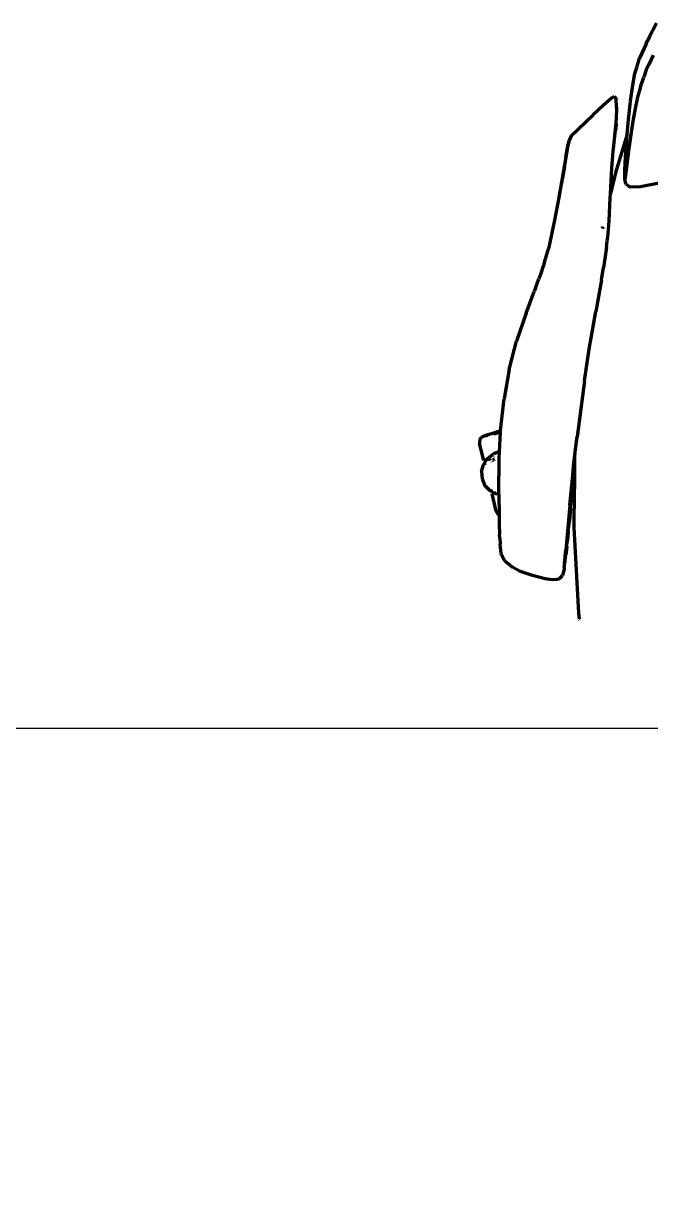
# Model space of a CAD drawing. Header units: millimetres. Extents: x 4307 to 31003, y 2809 to 20009.
# Drawn here: x 14712 to 15156, y 9439 to 10263 of the extents above; entities that cross this region are included whole.
import ezdxf

# ---------------------------------------------------------------- set-up
doc = ezdxf.new("R2010")
doc.units = ezdxf.units.MM
doc.layers.add('ProfileEdges', color=7, linetype='Continuous')

msp = doc.modelspace()

# ---------------------------------------------------------------- linework, layer by layer
msp.add_lwpolyline([(13395.19, 9764.66), (15918.46, 9764.66), (15918.46, 8520), (13395.19, 8520)], close=True)
at = {"layer": 'ProfileEdges', "lineweight": 211}
for p, q in [((15159.66, 10263.49), (15154.68, 10254.03)), ((15152.4, 10248.89), (15153.34, 10251.02)), ((15153.34, 10251.02), (15153.54, 10251.46)), ((15154.68, 10254.03), (15153.54, 10251.46)), ((15152.4, 10248.89), (15147.67, 10238.76)), ((15145.61, 10232.15), (15147.67, 10238.76)), ((15152.5, 10231.15), (15154.09, 10234.44)), ((15157.28, 10241.04), (15154.09, 10234.44)), ((15142.78, 10219.65), (15144.33, 10227.84)), ((15144.33, 10227.84), (15145.61, 10232.15)), ((15152.5, 10231.15), (15150.53, 10225.43)), ((15141.18, 10208.49), (15142.78, 10219.65)), ((15148.29, 10218.55), (15146.25, 10211.2)), ((15148.29, 10218.55), (15150.53, 10225.43)), ((15127.84, 10210.52), (15125.67, 10208.7)), ((15129.75, 10211.57), (15127.84, 10210.52)), ((15129.75, 10211.57), (15131.08, 10209.94)), ((15131.08, 10209.94), (15131.07, 10209.5)), ((15131.39, 10204.58), (15131.07, 10209.5)), ((15146.25, 10211.2), (15144.45, 10203.1)), ((15121.85, 10205.32), (15114.75, 10198.6)), ((15125.67, 10208.7), (15121.85, 10205.32)), ((15131.36, 10196.22), (15131.49, 10203.09)), ((15131.46, 10203.39), (15131.39, 10204.58)), ((15131.49, 10203.09), (15131.46, 10203.39)), ((15139.72, 10195.29), (15141.18, 10208.49)), ((15144.45, 10203.1), (15142.86, 10194.29)), ((15099.31, 10183.91), (15114.75, 10198.6)), ((15130.91, 10193.4), (15131.09, 10193.68)), ((15131, 10192.35), (15131.06, 10193.05)), ((15131.06, 10193.05), (15131.07, 10193.16)), ((15131.07, 10193.16), (15131.09, 10193.68)), ((15131.09, 10193.68), (15131.32, 10196.12)), ((15131.32, 10196.12), (15131.36, 10196.22)), ((15138.82, 10185.09), (15139.72, 10195.29)), ((15142.86, 10194.29), (15141.41, 10184.84)), ((15129.04, 10172.88), (15130.6, 10187.74)), ((15129.35, 10176.83), (15130.85, 10191.18)), ((15130.74, 10189.23), (15130.6, 10187.74)), ((15131, 10192.35), (15130.74, 10189.23)), ((15138.82, 10185.09), (15130.77, 10158.6)), ((15130.85, 10191.22), (15131, 10192.35)), ((15130.85, 10191.18), (15130.85, 10191.22)), ((15138.52, 10181.6), (15138.82, 10185.09)), ((15141.41, 10184.84), (15140.04, 10174.85)), ((15096.4, 10174.07), (15097.21, 10178.04)), ((15096.97, 10175.49), (15097.81, 10180.26)), ((15097.49, 10179.33), (15097.21, 10178.04)), ((15097.49, 10179.33), (15097.8, 10180.55)), ((15099.31, 10183.91), (15097.8, 10180.55)), ((15129.04, 10172.88), (15129.35, 10176.83)), ((15137.71, 10168.97), (15138.52, 10181.6)), ((15095.43, 10168.71), (15090.48, 10140.17)), ((15094.5, 10161.75), (15096.97, 10175.49)), ((15095.43, 10168.71), (15095.91, 10171.55)), ((15095.91, 10171.55), (15096.4, 10174.07)), ((15128.09, 10161.05), (15129.04, 10172.88)), ((15137.25, 10159.42), (15137.71, 10168.97)), ((15140.04, 10174.85), (15137.62, 10156.36)), ((15094.5, 10161.75), (15091.08, 10143.26)), ((15127.03, 10142.7), (15128.09, 10161.05)), ((15130.77, 10158.6), (15127.03, 10142.7)), ((15137.11, 10154.95), (15137.25, 10159.42)), ((15137.14, 10153.61), (15137.11, 10154.95)), ((15137.21, 10153.41), (15137.14, 10153.61)), ((15137.62, 10156.36), (15137.21, 10153.41)), ((15137.7, 10155.13), (15137.21, 10153.41)), ((15138.01, 10149.79), (15137.21, 10153.41)), ((15138.08, 10149.61), (15138.01, 10149.79)), ((15138.08, 10149.61), (15141.09, 10147.53)), ((15148.23, 10147.64), (15141.09, 10147.53)), ((15161.52, 10150.43), (15148.23, 10147.64)), ((15090.48, 10140.17), (15087.38, 10124.23)), ((15091.08, 10143.26), (15090.48, 10140.17)), ((15126.07, 10123.71), (15126.87, 10139.94)), ((15126.87, 10139.94), (15127.03, 10142.7)), ((15087.38, 10124.23), (15084.43, 10109.49)), ((15121.53, 10119.34), (15121.21, 10117.97)), ((15125.72, 10117.49), (15126.07, 10123.71)), ((15124.82, 10109.47), (15125.13, 10112.09)), ((15125.13, 10112.09), (15125.72, 10117.49)), ((15082.55, 10101.49), (15083.24, 10103.83)), ((15084.43, 10109.49), (15083.24, 10103.83)), ((15124.28, 10105.08), (15123.36, 10098.37)), ((15124.28, 10105.08), (15124.82, 10109.47)), ((15080.42, 10094.65), (15079.39, 10091.52)), ((15080.42, 10094.65), (15081.34, 10097.55)), ((15081.34, 10097.55), (15082.55, 10101.49)), ((15123.36, 10098.37), (15122.21, 10090.68)), ((15077.68, 10086.41), (15076.42, 10082.71)), ((15079.39, 10091.52), (15077.68, 10086.41)), ((15120.65, 10081.88), (15122.21, 10090.68)), ((15074.07, 10076.05), (15076.42, 10082.71)), ((15120.65, 10081.88), (15116.58, 10059.58)), ((15067.31, 10058.42), (15073.18, 10073.58)), ((15074.07, 10076.05), (15073.18, 10073.58)), ((15067.31, 10058.42), (15060.56, 10038.61)), ((15111.96, 10032.91), (15116.58, 10059.58)), ((15055.5, 10018.43), (15060.56, 10038.61)), ((15108.66, 10010.57), (15111.96, 10032.91)), ((15055.5, 10018.43), (15051.9, 9998.02)), ((15108.66, 10010.57), (15103.42, 9970.87)), ((15049.48, 9977.55), (15051.9, 9998.02)), ((15035.17, 9969.93), (15036.19, 9970.85)), ((15038.18, 9971.63), (15036.19, 9970.85)), ((15036.19, 9970.85), (15037.61, 9971.49)), ((15038.18, 9971.63), (15037.61, 9971.49)), ((15038.1, 9971.1), (15037.94, 9971.47)), ((15038.18, 9971.63), (15039.34, 9971.91)), ((15038.69, 9971.81), (15038.18, 9971.63)), ((15039.11, 9971.62), (15038.6, 9971.44)), ((15038.6, 9971.44), (15038.6, 9971.36)), ((15042.86, 9973.06), (15038.69, 9971.81)), ((15041.02, 9972.45), (15039.34, 9971.91)), ((15039.44, 9971.73), (15040.27, 9971.98)), ((15042.86, 9973.06), (15041.02, 9972.45)), ((15049.34, 9974.99), (15042.86, 9973.06)), ((15044.18, 9973.15), (15044.11, 9973.13)), ((15047.43, 9974.12), (15044.18, 9973.15)), ((15048.09, 9973.76), (15044.62, 9972.73)), ((15048.32, 9973.83), (15048.75, 9973.96)), ((15048.49, 9960.22), (15049.29, 9974.12)), ((15048.79, 9973.97), (15048.75, 9973.96)), ((15049.29, 9974.12), (15048.79, 9973.97)), ((15049.29, 9974.12), (15049.34, 9974.99)), ((15049.34, 9974.99), (15049.48, 9977.55)), ((15101.94, 9958.32), (15103.42, 9970.87)), ((15034.57, 9968.74), (15034.37, 9967.29)), ((15034.37, 9967.29), (15034.45, 9966.22)), ((15037.53, 9954.03), (15034.45, 9966.22)), ((15035.17, 9969.93), (15034.57, 9968.74)), ((15037.95, 9954.16), (15037.53, 9954.03)), ((15039.2, 9954.53), (15037.95, 9954.16)), ((15038.14, 9952.74), (15039.2, 9954.53)), ((15039.2, 9954.53), (15039.24, 9954.54)), ((15039.24, 9954.54), (15039.75, 9955.38)), ((15039.24, 9954.54), (15039.74, 9954.69)), ((15039.75, 9955.38), (15043.51, 9958.43)), ((15040.33, 9954.88), (15040.25, 9954.84)), ((15040.25, 9954.84), (15040.31, 9954.86)), ((15040.46, 9954.08), (15040.72, 9954.49)), ((15040.72, 9954.49), (15041.72, 9955.31)), ((15041.25, 9955.14), (15041.18, 9955.12)), ((15041.25, 9955.14), (15041.28, 9955.17)), ((15041.28, 9955.17), (15041.33, 9955.2)), ((15041.44, 9955.23), (15041.33, 9955.2)), ((15041.33, 9955.2), (15041.45, 9955.2)), ((15041.45, 9955.2), (15041.44, 9955.23)), ((15041.72, 9955.31), (15041.45, 9955.2)), ((15041.77, 9955.33), (15041.72, 9955.31)), ((15041.77, 9955.33), (15041.81, 9955.31)), ((15041.77, 9955.33), (15041.8, 9955.33)), ((15041.8, 9955.33), (15042.22, 9955.66)), ((15041.92, 9955.37), (15041.81, 9955.31)), ((15042.11, 9955.43), (15041.92, 9955.37)), ((15042.16, 9955.42), (15042.11, 9955.43)), ((15045.25, 9959.25), (15043.51, 9958.43)), ((15044.24, 9954.56), (15043.85, 9954.26)), ((15043.93, 9954.47), (15044.24, 9954.56)), ((15044.24, 9954.56), (15044.3, 9954.58)), ((15044.8, 9955), (15044.3, 9954.58)), ((15044.5, 9954.64), (15044.3, 9954.58)), ((15044.8, 9954.73), (15044.5, 9954.64)), ((15044.55, 9956.13), (15044.79, 9956.2)), ((15047.75, 9960), (15045.25, 9959.25)), ((15045.25, 9959.25), (15047.3, 9959.93)), ((15047.3, 9959.93), (15047.75, 9960)), ((15048.49, 9960.22), (15047.75, 9960)), ((15048.06, 9930.24), (15048.22, 9955.4)), ((15048.22, 9955.4), (15048.49, 9960.22)), ((15101.01, 9950.19), (15101.94, 9958.09)), ((15101.87, 9951.08), (15101.94, 9958.09)), ((15101.94, 9958.32), (15101.94, 9958.09)), ((15035.87, 9946.21), (15037.15, 9951.12)), ((15035.87, 9946.21), (15036.3, 9941.03)), ((15037.15, 9951.12), (15037.88, 9952.32)), ((15037.8, 9952.64), (15038.14, 9952.74)), ((15037.88, 9952.32), (15037.8, 9952.64)), ((15037.88, 9952.32), (15038.14, 9952.74)), ((15037.96, 9951.99), (15037.88, 9952.32)), ((15038.17, 9951.13), (15038.08, 9951.51)), ((15038.14, 9952.74), (15038.23, 9952.77)), ((15038.65, 9952.9), (15038.23, 9952.77)), ((15039.11, 9953.03), (15038.95, 9952.99)), ((15043.74, 9953.33), (15043.64, 9953.72)), ((15100.41, 9944.04), (15101.01, 9950.19)), ((15101.13, 9944.24), (15101.75, 9950.01)), ((15101.75, 9950.01), (15101.87, 9951.08)), ((15101.81, 9944.43), (15101.87, 9951.08)), ((15036.3, 9941.03), (15038.29, 9936.32)), ((15098.32, 9922.55), (15100.41, 9944.04)), ((15099.77, 9930.54), (15100.63, 9939.53)), ((15100.43, 9940.35), (15100.39, 9940.48)), ((15100.54, 9944.07), (15100.41, 9944.04)), ((15100.63, 9939.53), (15100.74, 9940.71)), ((15101.73, 9935.11), (15100.63, 9939.53)), ((15100.74, 9940.71), (15101.13, 9944.24)), ((15101.13, 9944.24), (15101.01, 9944.21)), ((15101.81, 9944.43), (15101.13, 9944.24)), ((15101.73, 9935.11), (15101.81, 9944.43)), ((15041.63, 9932.79), (15038.29, 9936.32)), ((15042.81, 9932.14), (15041.63, 9932.79)), ((15042.55, 9933.15), (15042.46, 9933.51)), ((15042.81, 9932.14), (15042.77, 9932.27)), ((15042.88, 9931.84), (15042.81, 9932.14)), ((15043.2, 9931.93), (15042.81, 9932.14)), ((15043.2, 9931.93), (15042.88, 9931.84)), ((15043.31, 9931.96), (15043.2, 9931.93)), ((15044.93, 9930.98), (15043.2, 9931.93)), ((15043.28, 9930.48), (15044.93, 9930.98)), ((15046.16, 9918.24), (15043.28, 9930.48)), ((15044.55, 9932.33), (15044.61, 9932.35)), ((15044.93, 9930.98), (15045.02, 9931)), ((15045.9, 9930.45), (15044.93, 9930.98)), ((15045.51, 9931.15), (15045.85, 9931.25)), ((15048.06, 9930.24), (15045.9, 9930.45)), ((15048.06, 9929.98), (15048.06, 9930.24)), ((15048.06, 9929.98), (15048.28, 9915.58)), ((15098.84, 9920.47), (15099.7, 9930.05)), ((15100.61, 9930.65), (15099.7, 9930.05)), ((15099.7, 9930.05), (15099.77, 9930.54)), ((15100.61, 9930.65), (15101.42, 9931.71)), ((15101.42, 9931.71), (15101.71, 9932.66)), ((15101.47, 9906.59), (15101.71, 9932.66)), ((15101.71, 9932.66), (15101.73, 9935.11)), ((15098.32, 9922.55), (15095.46, 9890.83)), ((15046.59, 9917.27), (15046.16, 9918.24)), ((15046.59, 9917.27), (15047.92, 9915.72)), ((15048.28, 9915.58), (15047.92, 9915.72)), ((15048.28, 9915.58), (15048.38, 9909.37)), ((15098.84, 9920.47), (15097.98, 9911.48)), ((15048.38, 9909.37), (15048.54, 9901.64)), ((15097.18, 9903.56), (15097.98, 9911.48)), ((15104.75, 9846.04), (15101.47, 9906.59)), ((15048.7, 9899.24), (15048.54, 9901.64)), ((15048.7, 9899.24), (15049.05, 9894.98)), ((15096.08, 9893.1), (15096.45, 9896.72)), ((15096.83, 9900.19), (15096.45, 9896.72)), ((15097.18, 9903.56), (15096.83, 9900.19)), ((15049.24, 9892.51), (15049.05, 9894.98)), ((15049.45, 9890.48), (15049.24, 9892.51)), ((15049.78, 9888.26), (15049.45, 9890.48)), ((15050.01, 9887.33), (15049.78, 9888.26)), ((15095.03, 9886.45), (15095.46, 9890.83)), ((15096.08, 9893.1), (15095.39, 9887.04)), ((15051.94, 9883.72), (15050.01, 9887.33)), ((15051.94, 9883.72), (15052.19, 9883.43)), ((15052.19, 9883.43), (15057.54, 9878.76)), ((15094.35, 9878.43), (15094.78, 9881.91)), ((15094.64, 9881.8), (15094.61, 9882.34)), ((15094.67, 9882.59), (15094.64, 9881.8)), ((15094.67, 9882.59), (15095.03, 9886.45)), ((15094.78, 9881.91), (15095.39, 9887.04)), ((15057.54, 9878.76), (15057.65, 9878.67)), ((15062.7, 9875.89), (15057.65, 9878.67)), ((15071.85, 9872.81), (15062.7, 9875.89)), ((15080.95, 9870.39), (15071.85, 9872.81)), ((15091.05, 9870.63), (15093.05, 9872.75)), ((15094.2, 9877.26), (15093.05, 9872.75)), ((15094.35, 9878.43), (15094.2, 9877.26)), ((15085.84, 9869.64), (15080.95, 9870.39)), ((15088.53, 9869.93), (15085.84, 9869.64)), ((15088.53, 9869.93), (15091.05, 9870.63)), ((15105.22, 9841.76), (15104.75, 9846.04)), ((15105.27, 9841.24), (15105.22, 9841.69))]:
    msp.add_line(p, q, dxfattribs=at)

doc.saveas('drawing.dxf')
